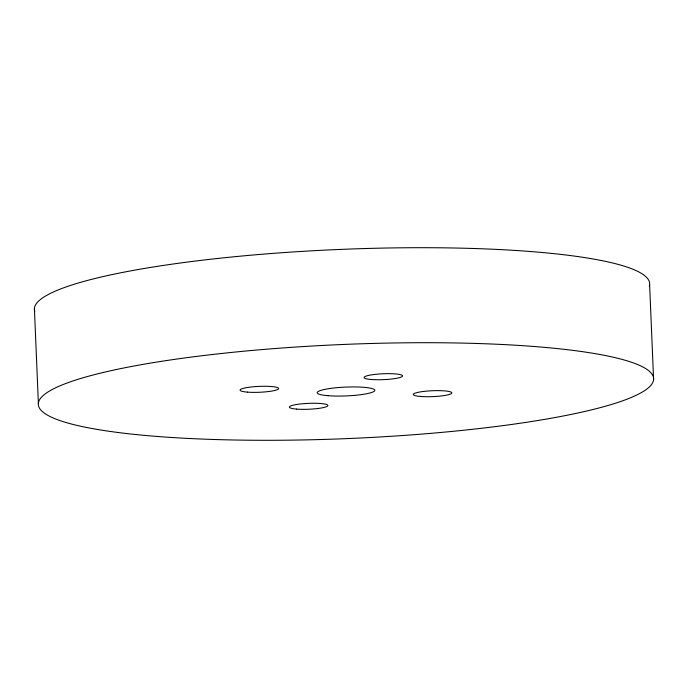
<?xml version="1.0" encoding="UTF-8"?>
<svg xmlns="http://www.w3.org/2000/svg" width="688" height="688" viewBox="0 0 688 688"><rect width="100%" height="100%" fill="white"/><g stroke="black" fill="none" stroke-linecap="round" stroke-linejoin="round"><path stroke-width="1.03" d="M649.618 284.591L653.6 379.595A307.906 47.102 -2.4 0 1 188.314 438.437A307.906 47.102 -2.4 0 1 196.054 356.47A307.906 47.102 -2.4 0 1 653.6 379.595M34.4 308.405L38.382 403.409M34.77 311.475A307.906 47.102 -2.4 0 1 341.446 249.374A307.906 47.102 -2.4 0 1 649.309 286.148M328.099 395.703A28.87 4.42 -2.4 0 0 374.53 390.973A28.87 4.42 -2.4 0 0 335.34 387.834A28.87 4.42 -2.4 0 0 328.099 395.703M371.417 379.501A19.247 2.941 -2.4 0 0 402.368 376.353A19.247 2.941 -2.4 0 0 376.25 374.255A19.247 2.941 -2.4 0 0 371.417 379.501M296.709 409.102A19.247 2.941 -2.4 0 0 327.66 405.954A19.247 2.941 -2.4 0 0 301.533 403.856A19.247 2.941 -2.4 0 0 296.709 409.102M420.669 396.486A19.247 2.941 -2.4 0 0 451.612 393.33A19.247 2.941 -2.4 0 0 425.494 391.231A19.247 2.941 -2.4 0 0 420.669 396.486M247.465 392.126A19.247 2.941 -2.4 0 0 278.416 388.969A19.247 2.941 -2.4 0 0 252.29 386.871A19.247 2.941 -2.4 0 0 247.465 392.126"/></g></svg>
